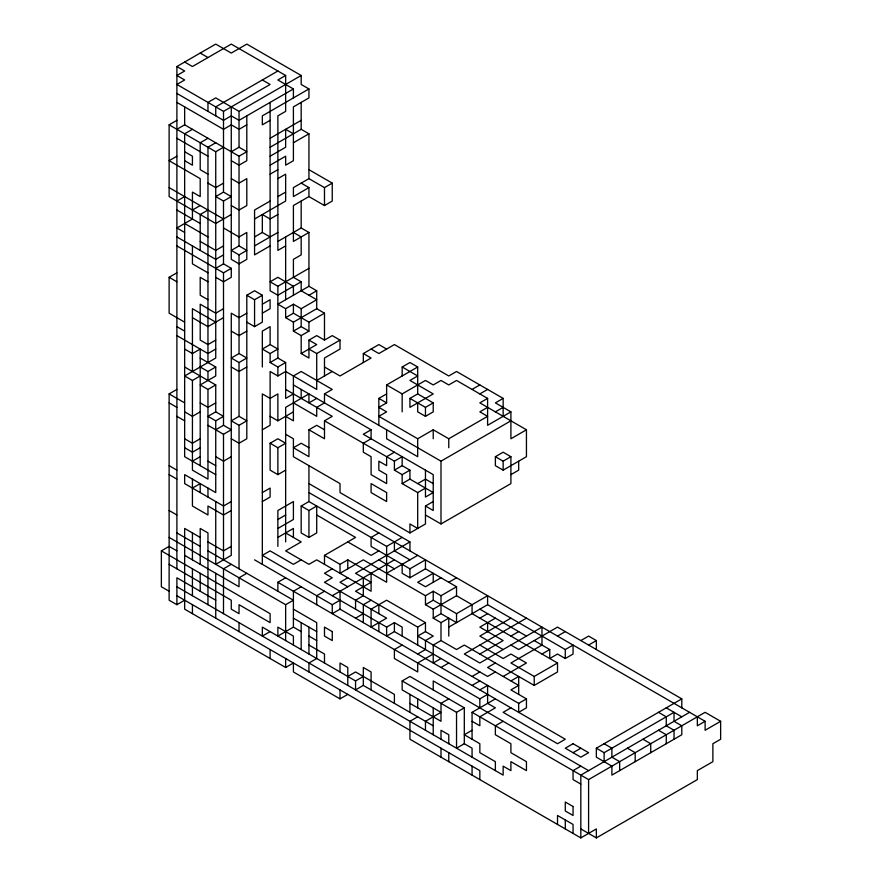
<?xml version="1.0" encoding="UTF-8"?>
<svg xmlns="http://www.w3.org/2000/svg" width="882" height="882" viewBox="0 0 882 882"><rect width="100%" height="100%" fill="white"/><g stroke="black" fill="none" stroke-linecap="round" stroke-linejoin="round"><path stroke-width="1.32" d="M176.896 568.813L176.896 66.525L215.737 44.1L231.271 53.074L246.806 44.1L301.181 75.488L301.181 84.463L308.943 88.95L308.943 97.913L293.408 106.887L293.408 160.7L285.647 165.188L285.647 156.213L270.113 165.188M231.271 214.524L215.737 223.488L169.124 196.587L169.124 124.825L176.896 120.338M176.896 129.312L184.658 124.825L239.033 156.213L246.806 151.737L239.033 147.25L231.271 151.737M277.874 71.012L215.737 106.887L215.737 115.851M192.43 129.312L184.658 133.799L184.658 456.7L215.737 474.637M176.896 66.525L184.658 71.012L176.896 75.488L184.658 79.975L176.896 84.463L223.499 111.375L270.113 84.463L262.34 79.975M285.647 245.913L277.874 250.4L277.874 115.851L285.647 111.375L285.647 75.488L277.874 79.975L293.408 88.95L293.408 97.913M207.965 111.375L207.965 102.4L215.737 97.913L239.033 111.375L301.181 75.488M176.896 156.224L169.124 160.7L200.203 178.638L200.203 196.587L192.43 192.1L192.43 219.001L176.896 227.975L184.658 232.462M207.965 138.276L200.203 142.763L200.203 169.675L207.965 174.162M293.408 88.95L239.033 120.338L231.271 115.851L223.499 120.338L176.896 93.437M215.737 142.763L207.965 147.25L207.965 362.513M246.806 124.825L239.033 129.312L231.271 124.825L223.499 129.312L176.896 102.4M308.943 88.95L262.34 115.851L262.34 124.825L270.113 120.338M169.124 124.825L215.737 151.737L223.499 147.25M270.113 138.276L301.181 120.338M176.896 201.063L184.658 196.587M270.113 147.25L301.181 129.312L308.943 133.799L308.943 178.638L324.488 187.612L332.249 183.125L332.249 201.063L324.488 205.55L308.943 196.587L293.408 205.55L293.408 241.425L308.943 232.462L308.943 286.275L316.715 290.762L316.715 308.7L293.408 322.151L285.647 317.674L285.647 308.7L293.408 304.213L301.181 308.7L316.715 299.726L301.181 290.762L301.181 281.788L293.408 277.312L293.408 259.363L301.181 254.887L301.181 236.949L293.408 232.462M223.499 183.125L215.737 187.612L207.965 183.125M270.113 156.213L285.647 147.25L285.647 129.312L293.408 133.799M293.408 142.763L308.943 133.799M192.43 210.037L200.203 205.55M223.499 192.1L215.737 196.576L223.499 201.063L231.271 196.576L223.499 192.1L223.499 111.375M207.965 210.037L200.203 214.524L200.203 250.4M270.113 174.162L277.874 169.675M277.874 178.638L285.647 174.162L285.647 201.063L254.567 219.001M270.113 201.063L254.567 210.037L254.567 254.887L270.113 245.913M277.874 196.587L285.647 192.1M308.943 178.638L293.408 187.612L293.408 196.587L308.943 187.612L308.943 196.587M184.658 322.151L169.124 313.187L169.124 277.312L176.896 272.825M223.499 245.913L215.737 250.4L200.203 241.425M277.874 214.524L270.113 219.001L262.34 214.524L262.34 232.462L270.113 236.949M223.499 254.887L215.737 259.363L176.896 236.949M239.033 245.913L231.271 250.4L239.033 254.887L246.806 250.4L239.033 245.913L239.033 156.213M254.567 236.949L262.34 232.462M215.737 268.337L223.499 263.85L231.271 268.337L231.271 277.312L223.499 281.788L215.737 277.312M254.567 245.913L277.874 232.462M176.896 245.913L223.499 272.825L231.271 268.337M277.874 241.425L301.181 227.975L308.943 232.462M223.499 308.7L215.737 313.187L200.203 304.213L200.203 340.099L207.965 344.575L215.737 340.099M231.271 438.762L239.033 443.238L246.806 438.762L246.806 295.25L254.567 290.762L262.34 295.25L262.34 322.151L254.567 326.638L246.806 322.151M223.499 317.674L207.965 326.638L192.43 317.674M246.806 295.25L254.567 299.726L262.34 295.25M293.408 295.25L293.408 286.275L277.874 277.312L270.113 281.788L277.874 286.275L308.943 268.337M246.806 313.187L239.033 317.674L231.271 313.187L231.271 555.362L215.737 564.337L215.737 501.549M262.34 304.213L270.113 299.726L270.113 308.7L262.34 313.187M301.181 281.788L277.874 295.25L270.113 290.762L270.113 102.4M308.943 286.275L277.874 304.213L285.647 308.7M215.737 349.063L207.965 353.55L176.896 335.612M246.806 331.125L239.033 335.612L231.271 331.125M308.943 295.25L316.715 290.762M285.647 317.674L293.408 313.187L308.943 322.151L324.488 313.187L324.488 340.099L332.249 335.612L340.022 340.099L340.022 349.063L324.488 358.037L324.488 375.975M184.658 600.212L176.896 604.699L169.124 600.212L169.124 393.912L176.896 389.425M215.737 151.737L215.737 358.037L184.658 375.975L192.43 380.462L200.203 375.975M200.203 367L207.965 371.487L215.737 367L215.737 375.975L200.203 384.938L207.965 389.425L215.737 384.938L215.737 411.85L223.499 416.337L215.737 420.824L207.965 416.337L215.737 411.85M239.033 353.55L231.271 358.037L239.033 362.513L246.806 358.037L239.033 353.55L239.033 254.887M270.113 344.575L262.34 349.063L270.113 353.55L277.874 349.063L270.113 344.575L270.113 326.638L262.34 331.125L262.34 367M293.408 322.151L293.408 331.125L301.181 326.638L308.943 331.125L308.943 322.151M246.806 367L239.033 371.487L231.271 367M293.408 331.125L301.181 335.612L308.943 331.125M270.113 353.55L270.113 362.513L277.874 358.037L285.647 362.513L285.647 398.399L293.408 393.912M301.181 335.612L301.181 353.55L308.943 358.037L308.943 340.099L316.715 335.612L324.488 340.099M200.203 411.85L192.43 416.337L184.658 411.85M215.737 402.876L207.965 407.363L200.203 402.876M270.113 362.513L277.874 367L285.647 362.513M301.181 353.55L316.715 344.575L308.943 340.099M262.34 429.788L270.113 425.3L270.113 371.487L277.874 375.975L285.647 371.487L316.715 389.425L316.715 353.55L340.022 340.099M200.203 438.762L192.43 443.249L184.658 438.762M215.737 429.788L223.499 425.3L231.271 429.788L223.499 434.275L207.965 425.3M239.033 416.337L231.271 420.824L239.033 425.3L246.806 420.824L239.033 416.337L239.033 362.513M200.203 447.725L192.43 452.212L184.658 447.725M316.715 380.462L332.249 371.487M363.318 362.513L363.318 353.55L378.852 344.575L386.625 349.063M192.43 461.187L200.203 456.7M270.113 416.337L277.874 420.824L293.408 411.85M316.715 398.399L308.943 402.876L308.943 393.912L285.647 407.363L285.647 541.912M293.408 402.876L316.715 416.337L316.715 407.363L324.488 402.876L324.488 393.912L332.249 389.425L301.181 371.487L293.408 375.975L293.408 420.824L285.647 416.337M231.271 456.7L223.499 461.187L215.737 456.7M192.43 488.088L200.203 483.612L200.203 492.575M270.113 443.249L277.874 438.762L285.647 443.249L277.874 447.725L270.113 443.249L270.113 470.15L277.874 474.637L285.647 470.15M402.159 367L409.932 362.513L417.693 367L417.693 393.912L409.932 398.399L409.932 407.363L433.227 393.912L409.932 380.451L417.693 375.975L402.159 367L402.159 375.975M308.943 447.725L301.181 443.238L293.408 447.725L308.943 456.7L308.943 429.788L316.715 425.3L324.488 429.788M308.943 429.788L324.488 438.762L324.488 420.813L332.249 416.337L285.647 389.425M487.603 407.363L479.841 411.85L487.603 416.337L448.773 438.762L433.227 429.788L417.693 438.762L378.852 416.337L386.625 411.85L378.852 407.363L386.625 402.876L386.625 384.938L417.693 367M378.852 425.3L378.852 398.399L386.625 393.912M386.625 384.938L402.159 393.912L425.466 380.462L433.227 384.938L441 380.462L448.773 384.938L456.534 380.462L487.603 398.399L487.603 425.3L510.91 411.85L510.91 438.762L526.444 429.788L526.444 456.7L503.148 470.15L495.375 465.663L495.375 456.7L503.148 452.212L510.91 456.7L510.91 483.601L441 523.963L425.466 515M231.271 501.549L223.499 506.025L184.658 483.612L184.658 474.637L215.737 492.575L215.737 420.824M169.124 591.238L161.362 586.762L161.362 550.875L169.124 546.399L176.896 550.875M231.271 510.513L223.499 515L207.965 506.025L207.965 515L192.43 506.025L192.43 479.124M262.34 492.575L270.113 488.088L270.113 497.062L262.34 501.549M394.397 452.212L386.625 456.7L386.625 465.663L378.852 461.176L378.852 470.15L386.625 474.637L386.625 483.601L371.09 474.637L371.09 456.7L363.318 452.212L363.318 443.238L371.09 438.762L371.09 429.788L363.318 434.275L433.227 474.637L433.227 510.513L425.466 506.025L433.227 501.549M409.932 398.399L425.466 407.363L433.227 402.876L433.227 411.85L425.466 416.337L417.693 411.85L417.693 402.876M472.068 389.425L479.841 384.938M479.841 393.912L487.603 389.425M231.271 546.388L223.499 550.875L207.965 541.912M277.874 519.487L285.647 515M301.181 506.025L308.943 510.513L316.715 506.025L316.715 532.937L308.943 537.425L301.181 532.937L301.181 506.025L308.943 501.549L386.625 546.388L402.159 537.425M487.603 398.399L479.841 402.876L526.444 429.788M277.874 528.45L293.408 519.487L293.408 501.549L277.874 510.513L277.874 546.388M324.488 420.813L394.397 461.176L402.159 456.7L402.159 465.663L409.932 470.15L409.932 479.124L433.227 492.575L425.466 497.062L425.466 470.15M503.148 416.337L503.148 398.399L495.375 402.876L510.91 411.85M231.271 564.337L223.499 568.813L223.499 613.663M277.874 537.425L293.408 528.45L293.408 537.425M394.397 461.176L394.397 470.15L402.159 465.663M495.375 411.85L503.148 407.363M394.397 470.15L402.159 474.637L409.932 470.15M246.806 573.3L239.033 577.787L239.033 586.751L184.658 555.362M402.159 474.637L402.159 483.601L409.932 479.124M324.488 393.912L441 461.176L510.91 420.813M417.693 483.601L425.466 479.124L433.227 483.601M301.181 559.85L293.408 564.337L270.113 550.875L262.34 555.362L386.625 627.113L394.397 622.637L402.159 627.113L402.159 636.087M402.159 483.601L417.693 492.575L425.466 488.088M277.874 591.238L277.874 582.274L285.647 577.787M324.488 564.337L324.488 555.362L355.556 537.425L316.715 515M378.852 532.937L371.09 537.425L371.09 546.388L409.932 568.813L425.466 559.85L425.466 568.813L456.534 586.751L456.534 595.725L472.068 604.699L472.068 613.663L557.512 662.999L557.512 671.963L534.216 685.424L464.307 645.062L456.534 649.538L441 640.575L433.227 645.062L433.227 662.999L441 658.512M495.375 456.7L503.148 461.187L510.91 456.7M301.181 586.751L293.408 591.238L293.408 627.113L277.874 636.087L277.874 627.113L293.408 636.087L293.408 645.062M332.249 568.813L324.488 573.3L332.249 577.787L324.488 582.274L386.625 618.15L371.09 627.113L371.09 609.175L386.625 600.212L425.466 622.637L425.466 631.6L417.693 636.087L487.603 676.45L495.375 671.963M324.488 555.362L340.022 564.337L347.784 559.85L386.625 582.274L386.625 546.388M169.124 537.425L285.647 604.699L293.408 600.212L207.965 550.875M378.852 550.875L371.09 555.362L347.784 541.912M285.647 434.275L293.408 438.762L293.408 456.7L340.022 483.601L340.022 492.575L409.932 532.937L425.466 523.963L425.466 506.025M510.91 474.637L518.682 470.15L518.682 461.187M324.488 591.238L316.715 595.725L316.715 604.699M347.784 577.787L340.022 582.274L347.784 586.751M409.932 550.875L409.932 541.912L355.556 573.3L371.09 582.274L355.556 591.238L417.693 627.113L425.466 622.637M270.113 631.6L262.34 636.087L262.34 627.124L355.556 680.937L363.318 676.45M332.249 595.725L394.397 559.85M254.567 559.85L332.249 604.699L340.022 600.212M386.625 573.3L417.693 555.362M510.91 707.838L503.148 712.325L557.512 743.724L565.285 739.237L340.022 609.175L332.249 613.663L332.249 604.699M371.09 600.212L363.318 604.699L363.318 622.637M402.159 564.337L402.159 573.3L409.932 577.787L425.466 568.813M355.556 618.15L363.318 613.663M200.203 537.425L184.658 528.45L184.658 609.175L285.647 667.487L293.408 662.999L293.408 671.963L340.022 698.875L347.784 694.388M441 577.787L425.466 586.751L417.693 582.274L433.227 573.3L433.227 582.274M340.022 564.337L340.022 573.3L363.318 559.85L425.466 595.725L433.227 591.238L441 595.725L456.534 586.751M448.773 582.274L456.534 577.787M425.466 595.725L425.466 604.699L433.227 600.212L456.534 613.663L487.603 595.725L487.603 604.699L565.285 649.538L573.057 645.062L573.057 654.025L565.285 658.512L557.512 654.025L549.751 658.512L549.751 649.538L534.216 640.575M518.682 703.362L518.682 712.325L526.444 707.838L526.444 698.875L518.682 703.362L394.397 631.6L386.625 636.087L386.625 627.113M425.466 604.699L433.227 609.175L456.534 595.725M433.227 609.175L433.227 618.15L441 613.663L456.534 622.637L456.534 613.663M347.784 676.45L355.556 671.963L394.397 694.388L394.397 703.362M402.159 645.062L394.397 649.538L394.397 658.512L417.693 671.963L417.693 662.999L433.227 654.025M433.227 618.15L441 622.637L448.773 618.15L448.773 636.087M448.773 627.113L487.603 604.699M433.227 725.787L363.318 685.424L355.556 689.9L355.556 680.937M417.693 654.025L425.466 649.538L425.466 640.575L433.227 636.087L425.466 631.6M479.841 618.15L487.603 613.663M495.375 618.15L479.841 627.113L503.148 640.575L479.841 654.025M425.466 730.263L425.466 721.3L441 712.325L402.159 689.9L402.159 680.937L409.932 676.45L464.307 707.838L464.307 743.724L472.068 748.201L472.068 757.175M510.91 618.15L479.841 636.087L503.148 649.538M441 667.476L448.773 662.999M526.444 618.15L464.307 654.025L479.841 662.999L541.978 627.113L541.978 645.062L510.91 662.999L534.216 676.45L557.512 662.999M510.91 636.087L518.682 631.6M472.068 676.45L479.841 671.963M495.375 662.999L487.603 667.476L518.682 685.424L510.91 689.9L526.444 698.875M417.693 716.812L409.932 721.3L409.932 739.237L580.819 837.9L596.353 828.926L596.353 837.9L697.342 779.6L697.342 770.625L712.877 761.662L712.877 743.724L720.638 739.237L720.638 721.3L705.104 712.325L588.592 779.6L472.068 712.325L472.068 739.237M448.773 698.875L441 703.362L441 721.3L409.932 703.362M472.068 685.424L479.841 680.937M557.512 636.087L565.285 631.6M479.841 689.9L487.603 685.424L487.603 703.362L495.375 707.838L479.841 716.812L479.841 725.787L472.068 721.3M503.148 676.45L526.444 662.999L510.91 654.025L503.148 658.512L479.841 645.062M541.978 654.025L549.751 649.538M402.159 680.937L456.534 712.325L464.307 707.838M277.874 582.274L479.841 698.875L487.603 694.388M510.91 680.937L518.682 676.45L518.682 694.388M580.819 640.575L588.592 636.087L596.353 640.575L596.353 649.538M472.068 712.325L495.375 698.875M588.592 645.062L596.353 640.575M472.068 730.263L464.307 734.75L479.841 743.724L479.841 752.688L495.375 761.662L495.375 770.625M464.307 743.724L456.534 748.201L456.534 712.325M503.148 721.3L495.375 725.787L495.375 734.75L510.91 743.724L510.91 752.688L526.444 761.662L526.444 770.625L510.91 761.662L510.91 770.625L503.148 766.149L503.148 775.113L176.896 586.762M573.057 752.688L580.819 748.201M596.353 748.201L604.126 752.688L674.035 712.325L674.035 721.3L681.797 725.787L681.797 734.75L611.888 775.113L611.888 766.149L596.353 757.175L596.353 748.201L681.797 698.875L681.797 707.838M580.819 766.149L573.057 770.625L573.057 779.6L580.819 784.087M689.57 712.325L580.819 775.113L580.819 837.9M720.638 721.3L705.104 730.263L705.104 721.3L697.342 725.787L697.342 716.812M285.647 75.488L231.271 44.1L192.43 66.525L184.658 62.038M200.203 53.074L207.965 57.551M308.943 169.675L332.249 183.125M301.181 183.125L308.943 187.612M231.271 160.7L239.033 165.188L246.806 160.7L246.806 115.851M176.896 138.276L207.965 156.213M184.658 151.737L192.43 156.213L192.43 165.188L184.658 160.7M231.271 178.638L239.033 183.125L246.806 178.638L246.806 205.55L239.033 210.037L231.271 205.55M169.124 187.612L223.499 219.001M223.499 227.975L239.033 236.949L246.806 232.462L246.806 259.363L239.033 263.85L231.271 259.363L231.271 106.887M176.896 210.037L200.203 223.488M503.148 398.399L456.534 371.487L448.773 375.975L394.397 344.575L378.852 353.55L371.09 349.063M184.658 223.488L207.965 236.949M316.715 308.7L324.488 313.187M363.318 353.55L371.09 358.037L340.022 375.975L324.488 367M207.965 272.825L192.43 263.85L192.43 245.913M417.693 393.912L433.227 402.876M207.965 281.788L200.203 277.312L200.203 295.25L207.965 299.726M308.943 349.063L316.715 353.55M169.124 277.312L176.896 281.788M378.852 398.399L386.625 402.876M215.737 322.151L192.43 308.7L192.43 371.487M293.408 384.938L371.09 429.788M176.896 326.638L184.658 331.125M184.658 349.063L192.43 353.55L200.203 349.063L200.203 465.663M200.203 358.037L215.737 367M184.658 367L215.737 384.938M169.124 393.912L184.658 402.876M169.124 402.876L176.896 407.363M308.943 483.612L409.932 541.912M681.797 698.875L557.512 627.113L518.682 649.538L510.91 645.062M176.896 416.337L184.658 420.824M308.943 492.575L705.104 721.3M409.932 559.85L394.397 550.875L394.397 541.912M666.263 707.838L681.797 716.812M479.841 609.175L526.444 636.087M658.501 712.325L666.263 716.812L666.263 725.787L674.035 730.263L674.035 739.237M207.965 461.187L215.737 465.663M378.852 559.85L394.397 568.813M658.501 730.263L666.263 734.75L666.263 743.724M169.124 465.663L176.896 470.15M285.647 532.937L301.181 541.912L285.647 550.875L308.943 564.337L316.715 559.85L371.09 591.238L371.09 573.3M642.967 739.237L650.729 743.724L650.729 752.688M169.124 474.637L176.896 479.124M627.433 748.201L635.194 752.688L635.194 761.662M604.126 743.724L611.888 748.201L611.888 757.175L619.66 761.662L619.66 770.625M169.124 510.513L176.896 515M176.896 532.937L200.203 546.388M588.592 770.625L433.227 680.937L433.227 689.9M293.408 609.175L316.715 622.637L316.715 658.512L308.943 662.999L308.943 671.963M293.408 618.15L316.715 631.6M161.362 550.875L270.113 613.663L270.113 622.637L239.033 604.699L239.033 613.663L231.271 609.175L231.271 600.212L169.124 564.337M293.408 627.113L301.181 631.6M308.943 636.087L316.715 640.575M308.943 645.062L324.488 654.025L324.488 662.999M215.737 600.212L176.896 577.787L176.896 604.699M176.896 595.725L479.841 770.625L479.841 779.6M580.819 828.926L596.353 837.9M604.126 752.688L604.126 761.662M588.592 779.6L588.592 833.413M573.057 833.413L573.057 824.449L557.512 815.475L557.512 824.449M565.285 649.538L565.285 658.512M565.285 819.962L565.285 828.926M534.216 676.45L534.216 685.424M503.148 461.187L503.148 470.15M487.603 622.637L487.603 631.6M479.841 698.875L479.841 707.838M472.068 766.149L472.068 775.113M448.773 438.762L448.773 447.725M448.773 743.724L448.773 734.75L441 730.263L441 739.237M448.773 752.688L448.773 761.662M441 461.176L441 523.963M441 595.725L441 613.663M441 622.637L441 640.575M441 748.201L441 757.175M433.227 429.788L433.227 438.762M433.227 591.238L433.227 600.212M433.227 707.838L433.227 734.75M425.466 407.363L425.466 416.337M417.693 438.762L417.693 456.7L386.625 438.762L386.625 429.788M417.693 492.575L417.693 528.45L409.932 523.963L409.932 532.937M417.693 627.113L417.693 645.062M417.693 698.875L417.693 707.838M409.932 568.813L409.932 577.787M409.932 694.388L409.932 712.325M402.159 393.912L402.159 411.85M394.397 622.637L394.397 631.6M378.852 604.699L378.852 613.663M378.852 622.637L378.852 631.6M371.09 689.9L371.09 671.963L363.318 667.476L363.318 685.424M363.318 577.787L363.318 595.725L355.556 600.212L355.556 609.175M347.784 559.85L347.784 568.813M347.784 685.424L347.784 667.476L340.022 662.999L340.022 671.963M340.022 591.238L340.022 609.175M340.022 689.9L340.022 698.875M324.488 187.612L324.488 205.55M308.943 465.663L308.943 501.549M308.943 510.513L308.943 537.425M308.943 627.113L308.943 654.025M301.181 102.4L301.181 129.312M301.181 201.063L301.181 227.975M301.181 308.7L301.181 326.638M301.181 389.425L301.181 398.399M301.181 622.637L301.181 649.538M293.408 304.213L293.408 313.187M285.647 236.949L285.647 299.726M285.647 604.699L285.647 640.575M285.647 658.512L285.647 667.487M277.874 286.275L277.874 358.037M277.874 367L277.874 375.975M277.874 420.824L277.874 393.912L270.113 398.399L262.34 393.912L262.34 564.337M277.874 447.725L277.874 474.637M270.113 649.538L270.113 658.512M254.567 299.726L254.567 326.638M239.033 111.375L239.033 147.25M239.033 425.3L239.033 568.813M239.033 622.637L239.033 631.6M223.499 201.063L223.499 263.85M223.499 272.825L223.499 425.3M223.499 434.275L223.499 559.85M215.737 573.3L215.737 618.15M207.965 371.487L207.965 380.462M207.965 389.425L207.965 479.124L192.43 470.15L192.43 380.462M207.965 488.088L207.965 497.062M207.965 604.699L207.965 532.937L200.203 528.45L200.203 564.337M200.203 573.3L200.203 591.238M192.43 532.937L192.43 559.85M192.43 568.813L192.43 595.725M192.43 604.699L192.43 613.663M184.658 106.887L184.658 124.825M573.057 743.724L565.285 748.201L580.819 757.175L588.592 752.688L573.057 743.724M386.625 492.575L371.09 483.601L371.09 492.575L386.625 501.549L386.625 492.575M332.249 631.6L324.488 627.113L324.488 636.087L332.249 640.575L332.249 631.6M573.057 806.512L565.285 802.025L565.285 810.988L573.057 815.475L573.057 806.512"/></g></svg>
